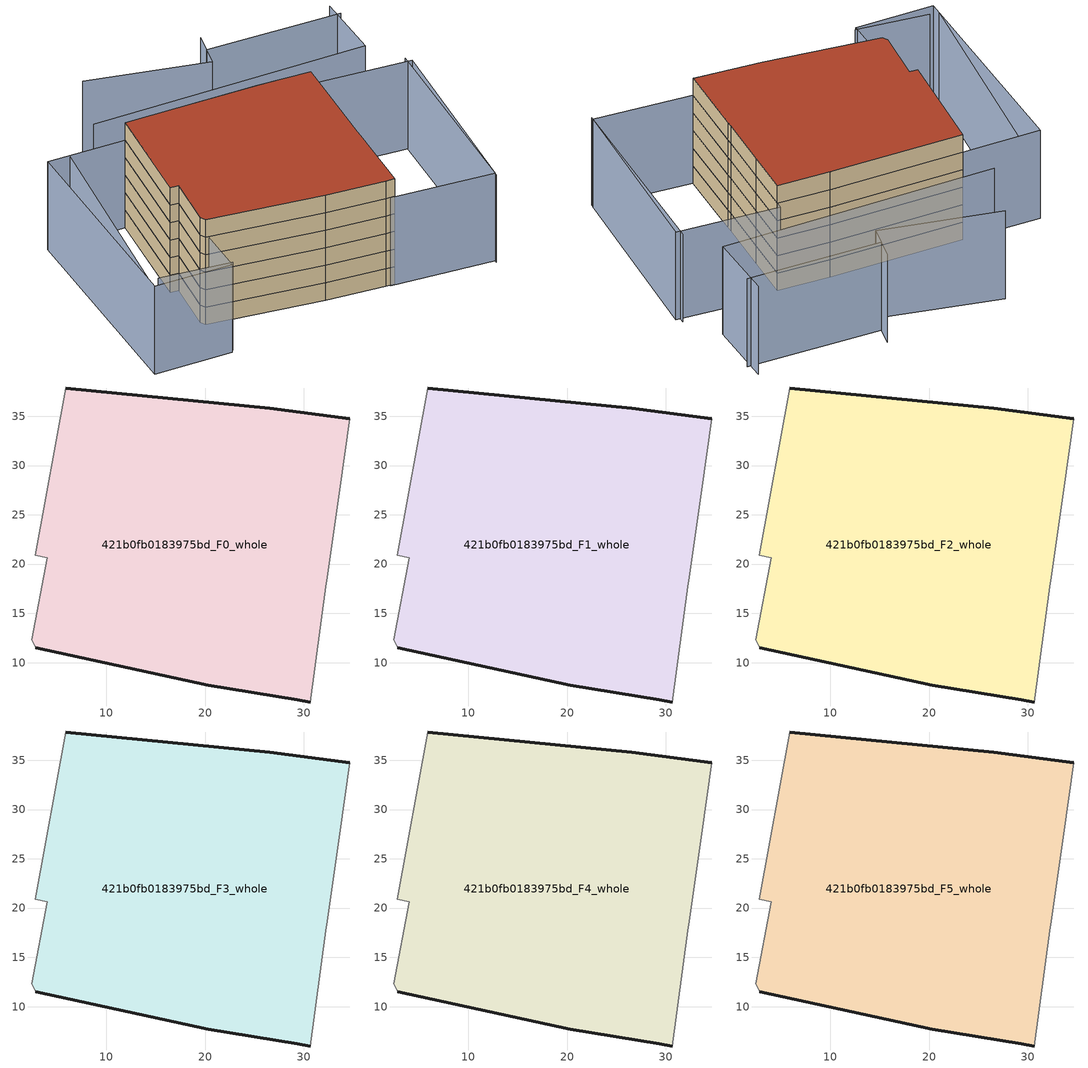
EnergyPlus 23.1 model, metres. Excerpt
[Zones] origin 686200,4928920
421b0fb0183975bd_F0_whole
 floor ground (EU_floor_Construction): 34.7,34.77 33.67,27.53 32.4,18.66 32.27,17.72 30.7,6.01 29.34,6.25 20.31,7.72 2.81,11.52 2.4,12.33 4.01,20.65 2.78,20.91 5.85,37.87 26.58,35.8 z0
 wall outside (EU_wall_Construction): 2.81,11.52 20.31,7.72 29.34,6.25 30.7,6.01 / 34.7,34.77 26.58,35.8 5.85,37.87 z0:3
 wall adiabatic (EU_wall_Construction): 30.7,6.01 32.27,17.72 32.4,18.66 33.67,27.53 34.7,34.77 / 5.85,37.87 2.78,20.91 4.01,20.65 2.4,12.33 2.81,11.52 z0:3
421b0fb0183975bd_F1_whole
 floor to 421b0fb0183975bd_F0_whole (EU_floor_Construction): 34.7,34.77 33.67,27.53 32.4,18.66 32.27,17.72 30.7,6.01 29.34,6.25 20.31,7.72 2.81,11.52 2.4,12.33 4.01,20.65 2.78,20.91 5.85,37.87 26.58,35.8 z3
 wall outside (EU_wall_Construction): 2.81,11.52 20.31,7.72 29.34,6.25 30.7,6.01 / 34.7,34.77 26.58,35.8 5.85,37.87 z3:6
 wall adiabatic (EU_wall_Construction): 30.7,6.01 32.27,17.72 32.4,18.66 33.67,27.53 34.7,34.77 / 5.85,37.87 2.78,20.91 4.01,20.65 2.4,12.33 2.81,11.52 z3:6
421b0fb0183975bd_F2_whole
 floor to 421b0fb0183975bd_F1_whole (EU_floor_Construction): 34.7,34.77 33.67,27.53 32.4,18.66 32.27,17.72 30.7,6.01 29.34,6.25 20.31,7.72 2.81,11.52 2.4,12.33 4.01,20.65 2.78,20.91 5.85,37.87 26.58,35.8 z6
 wall outside (EU_wall_Construction): 2.81,11.52 20.31,7.72 29.34,6.25 30.7,6.01 / 34.7,34.77 26.58,35.8 5.85,37.87 z6:9
 wall adiabatic (EU_wall_Construction): 30.7,6.01 32.27,17.72 32.4,18.66 33.67,27.53 34.7,34.77 / 5.85,37.87 2.78,20.91 4.01,20.65 2.4,12.33 2.81,11.52 z6:9
421b0fb0183975bd_F3_whole
 floor to 421b0fb0183975bd_F2_whole (EU_floor_Construction): 34.7,34.77 33.67,27.53 32.4,18.66 32.27,17.72 30.7,6.01 29.34,6.25 20.31,7.72 2.81,11.52 2.4,12.33 4.01,20.65 2.78,20.91 5.85,37.87 26.58,35.8 z9
 wall outside (EU_wall_Construction): 2.81,11.52 20.31,7.72 29.34,6.25 30.7,6.01 / 34.7,34.77 26.58,35.8 5.85,37.87 z9:12
 wall adiabatic (EU_wall_Construction): 30.7,6.01 32.27,17.72 32.4,18.66 33.67,27.53 34.7,34.77 / 5.85,37.87 2.78,20.91 4.01,20.65 2.4,12.33 2.81,11.52 z9:12
421b0fb0183975bd_F4_whole
 floor to 421b0fb0183975bd_F3_whole (EU_floor_Construction): 34.7,34.77 33.67,27.53 32.4,18.66 32.27,17.72 30.7,6.01 29.34,6.25 20.31,7.72 2.81,11.52 2.4,12.33 4.01,20.65 2.78,20.91 5.85,37.87 26.58,35.8 z12
 wall outside (EU_wall_Construction): 2.81,11.52 20.31,7.72 29.34,6.25 30.7,6.01 / 34.7,34.77 26.58,35.8 5.85,37.87 z12:15
 wall adiabatic (EU_wall_Construction): 30.7,6.01 32.27,17.72 32.4,18.66 33.67,27.53 34.7,34.77 / 5.85,37.87 2.78,20.91 4.01,20.65 2.4,12.33 2.81,11.52 z12:15
421b0fb0183975bd_F5_whole
 floor to 421b0fb0183975bd_F4_whole (EU_floor_Construction): 34.7,34.77 33.67,27.53 32.4,18.66 32.27,17.72 30.7,6.01 29.34,6.25 20.31,7.72 2.81,11.52 2.4,12.33 4.01,20.65 2.78,20.91 5.85,37.87 26.58,35.8 z15
 wall outside (EU_wall_Construction): 2.81,11.52 20.31,7.72 29.34,6.25 30.7,6.01 / 34.7,34.77 26.58,35.8 5.85,37.87 z15:18
 wall adiabatic (EU_wall_Construction): 30.7,6.01 32.27,17.72 32.4,18.66 33.67,27.53 34.7,34.77 / 5.85,37.87 2.78,20.91 4.01,20.65 2.4,12.33 2.81,11.52 z15:18
 roof outside (EU_roof_Construction): 30.7,6.01 32.27,17.72 32.4,18.66 33.67,27.53 34.7,34.77 26.58,35.8 5.85,37.87 2.78,20.91 4.01,20.65 2.4,12.33 2.81,11.52 20.31,7.72 29.34,6.25 z18
shading: -8.26,6.47 2.74,4.22 / -2.85,38.63 -9.52,6.75 / 45.67,2.96 50.01,34.25 / 48.16,48.36 27.38,50.71 / 47.82,50.75 46.86,39.78 / 46.86,39.78 4.16,43.54 / 28.28,53.75 26.5,47.88 / 26.5,47.88 8.43,53.34 / 5.85,37.87 2.41,3.79 / 2.41,3.79 -9.69,5.01 / -9.69,5.01 -6.25,39.09 / -6.25,39.09 5.85,37.87 / 45.74,3.43 30.02,5.98 / 30.02,5.98 34.88,35.84 / 34.88,35.84 50.59,33.29 / 50.59,33.29 45.74,3.43 z0:15
[Building]
EU S2 Campaign: North Axis=0; Terrain=City; Solar Distribution=FullExterior
[Site:Location]
Bologna: Latitude=44.5; Longitude=11.25; Time Zone=1; Elevation=37
[SizingPeriod:WeatherFileDays]
AnnualSizingPeriod: Begin Month=1; Begin Day of Month=1; End Month=12; End Day of Month=31; Day of Week for Start Day=Monday; Use Weather File Daylight Saving Period=No; Use Weather File Rain and Snow Indicators=No
[MATERIAL]
EU_InternalMass_Material: Roughness=MediumRough; Thickness=0.1; Conductivity=1; Density=1800; Specific Heat=900; Thermal Absorptance=0.9; Solar Absorptance=0.7; Visible Absorptance=0.7
[MATERIAL:NOMASS] Roughness=MediumRough; Thermal Absorptance=0.9; Solar Absorptance=0.7; Visible Absorptance=0.7
Name | Thermal Resistance
EU_wall_NoMass | 0.905828
EU_roof_NoMass | 0.37593
EU_floor_NoMass | 0.67114
[CONSTRUCTION]
EU_wall_Construction: EU_wall_NoMass
EU_roof_Construction: EU_roof_NoMass
EU_floor_Construction: EU_floor_NoMass
EU_InternalMass_Construction: EU_InternalMass_Material
[ZONE] Type=1; Multiplier=1; Ceiling Height=autocalculate; Floor Area=autocalculate; Part of Total Floor Area=Yes
Name | Volume
421b0fb0183975bd_F0_whole | 2442.72
421b0fb0183975bd_F1_whole; 421b0fb0183975bd_F2_whole; 421b0fb0183975bd_F3_whole; 421b0fb0183975bd_F4_whole; 421b0fb0183975bd_F5_whole | 2442.71
[INTERNALMASS] Construction=EU_InternalMass_Construction; Surface Area=711.075
Name | Zone or ZoneList
421b0fb0183975bd_F0_whole_EU_InternalMass | 421b0fb0183975bd_F0_whole
421b0fb0183975bd_F1_whole_EU_InternalMass | 421b0fb0183975bd_F1_whole
421b0fb0183975bd_F2_whole_EU_InternalMass | 421b0fb0183975bd_F2_whole
421b0fb0183975bd_F3_whole_EU_InternalMass | 421b0fb0183975bd_F3_whole
421b0fb0183975bd_F4_whole_EU_InternalMass | 421b0fb0183975bd_F4_whole
421b0fb0183975bd_F5_whole_EU_InternalMass | 421b0fb0183975bd_F5_whole
[OTHEREQUIPMENT] Fuel Type=Electricity; Design Level Calculation Method=Watts/Area; Power per Zone Floor Area=1; Fraction Latent=0; Fraction Radiant=0; Fraction Lost=0; Carbon Dioxide Generation Rate=0; EndUse Subcategory=EU_Step8_InternalGains
Name | Zone or ZoneList or Space or SpaceList | Schedule
EU_Step8_InternalGain_421b0fb0183975bd_F0_whole_f000 | 421b0fb0183975bd_F0_whole | EU_Step8_GainSchedule_421b0fb0183975bd_F0_whole_f000
EU_Step8_InternalGain_421b0fb0183975bd_F1_whole_f000 | 421b0fb0183975bd_F1_whole | EU_Step8_GainSchedule_421b0fb0183975bd_F1_whole_f000
EU_Step8_InternalGain_421b0fb0183975bd_F2_whole_f000 | 421b0fb0183975bd_F2_whole | EU_Step8_GainSchedule_421b0fb0183975bd_F2_whole_f000
EU_Step8_InternalGain_421b0fb0183975bd_F3_whole_f000 | 421b0fb0183975bd_F3_whole | EU_Step8_GainSchedule_421b0fb0183975bd_F3_whole_f000
EU_Step8_InternalGain_421b0fb0183975bd_F4_whole_f000 | 421b0fb0183975bd_F4_whole | EU_Step8_GainSchedule_421b0fb0183975bd_F4_whole_f000
EU_Step8_InternalGain_421b0fb0183975bd_F5_whole_f000 | 421b0fb0183975bd_F5_whole | EU_Step8_GainSchedule_421b0fb0183975bd_F5_whole_f000
[ZONEVENTILATION:DESIGNFLOWRATE] Schedule=EU_AlwaysOn; Design Flow Rate Calculation Method=AirChanges/Hour; Air Changes per Hour=0.73129; Ventilation Type=Natural; Fan Pressure Rise=0; Fan Total Efficiency=1; Constant Term Coefficient=1; Temperature Term Coefficient=0; Velocity Term Coefficient=0; Velocity Squared Term Coefficient=0; Minimum Indoor Temperature=-100; Maximum Indoor Temperature=100; Delta Temperature=-100; Minimum Outdoor Temperature=-100; Maximum Outdoor Temperature=100; Maximum Wind Speed=40
Name | Zone or ZoneList or Space or SpaceList
EU_ConstantAir_421b0fb0183975bd_F0_whole | 421b0fb0183975bd_F0_whole
EU_ConstantAir_421b0fb0183975bd_F1_whole | 421b0fb0183975bd_F1_whole
EU_ConstantAir_421b0fb0183975bd_F2_whole | 421b0fb0183975bd_F2_whole
EU_ConstantAir_421b0fb0183975bd_F3_whole | 421b0fb0183975bd_F3_whole
EU_ConstantAir_421b0fb0183975bd_F4_whole | 421b0fb0183975bd_F4_whole
EU_ConstantAir_421b0fb0183975bd_F5_whole | 421b0fb0183975bd_F5_whole
[HVACTEMPLATE:THERMOSTAT] Constant Heating Setpoint=20; Constant Cooling Setpoint=50
EU_HeatOnly_421b0fb0183975bd_F0_whole; EU_HeatOnly_421b0fb0183975bd_F1_whole; EU_HeatOnly_421b0fb0183975bd_F2_whole; EU_HeatOnly_421b0fb0183975bd_F3_whole; EU_HeatOnly_421b0fb0183975bd_F4_whole; EU_HeatOnly_421b0fb0183975bd_F5_whole
[HVACTEMPLATE:ZONE:IDEALLOADSAIRSYSTEM] System Availability Schedule=EU_AlwaysOn; Maximum Heating Supply Air Temperature=50; Minimum Cooling Supply Air Temperature=13; Maximum Heating Supply Air Humidity Ratio=0.0156; Minimum Cooling Supply Air Humidity Ratio=0.0077; Heating Limit=NoLimit; Cooling Limit=NoLimit; Heating Availability Schedule=EU_AlwaysOn; Cooling Availability Schedule=EU_CoolingOff; Dehumidification Control Type=ConstantSensibleHeatRatio; Cooling Sensible Heat Ratio=0.7; Dehumidification Setpoint=60; Humidification Control Type=None; Humidification Setpoint=30; Outdoor Air Method=None; Outdoor Air Flow Rate per Person=0.00944; Outdoor Air Flow Rate per Zone Floor Area=0; Outdoor Air Flow Rate per Zone=0; Demand Controlled Ventilation Type=None; Outdoor Air Economizer Type=NoEconomizer; Heat Recovery Type=None; Sensible Heat Recovery Effectiveness=0.7; Latent Heat Recovery Effectiveness=0.65
Name | Template Thermostat
421b0fb0183975bd_F0_whole | EU_HeatOnly_421b0fb0183975bd_F0_whole
421b0fb0183975bd_F1_whole | EU_HeatOnly_421b0fb0183975bd_F1_whole
421b0fb0183975bd_F2_whole | EU_HeatOnly_421b0fb0183975bd_F2_whole
421b0fb0183975bd_F3_whole | EU_HeatOnly_421b0fb0183975bd_F3_whole
421b0fb0183975bd_F4_whole | EU_HeatOnly_421b0fb0183975bd_F4_whole
421b0fb0183975bd_F5_whole | EU_HeatOnly_421b0fb0183975bd_F5_whole
[SIZING:ZONE] Zone Cooling Design Supply Air Temperature Input Method=SupplyAirTemperature; Zone Cooling Design Supply Air Temperature=13; Zone Heating Design Supply Air Temperature Input Method=SupplyAirTemperature; Zone Heating Design Supply Air Temperature=50; Zone Cooling Design Supply Air Humidity Ratio=0.008; Zone Heating Design Supply Air Humidity Ratio=0.008; Cooling Design Air Flow Method=DesignDay; Cooling Design Air Flow Rate=0; Cooling Minimum Air Flow per Zone Floor Area=0.000762; Cooling Minimum Air Flow=0; Cooling Minimum Air Flow Fraction=0.2; Heating Design Air Flow Method=DesignDay; Heating Design Air Flow Rate=0; Heating Maximum Air Flow per Zone Floor Area=0.002032; Heating Maximum Air Flow=0.141576; Heating Maximum Air Flow Fraction=0.3; Account for Dedicated Outdoor Air System=No; Dedicated Outdoor Air System Control Strategy=NeutralSupplyAir; Dedicated Outdoor Air Low Setpoint Temperature for Design=autosize; Dedicated Outdoor Air High Setpoint Temperature for Design=autosize; Zone Load Sizing Method=Sensible Load Only No Latent Load; Zone Latent Cooling Design Supply Air Humidity Ratio Input Method=HumidityRatioDifference; Zone Cooling Design Supply Air Humidity Ratio Difference=0.005; Zone Latent Heating Design Supply Air Humidity Ratio Input Method=HumidityRatioDifference; Zone Humidification Design Supply Air Humidity Ratio Difference=0.005
421b0fb0183975bd_F0_whole; 421b0fb0183975bd_F1_whole; 421b0fb0183975bd_F2_whole; 421b0fb0183975bd_F3_whole; 421b0fb0183975bd_F4_whole; 421b0fb0183975bd_F5_whole
[SCHEDULE:CONSTANT]
Name | Hourly Value
EU_AlwaysOn | 1
EU_CoolingOff | 0
[SCHEDULE:FILE] Column Number=1; Rows to Skip at Top=0; Number of Hours of Data=8760; Column Separator=Comma; Interpolate to Timestep=No; Minutes per Item=60; Adjust Schedule for Daylight Savings=Yes
Name | File
EU_Step8_GainSchedule_421b0fb0183975bd_F0_whole_f000 | ../../schedules/421b0fb0183975bd/421b0fb0183975bd_F0_whole_f000_gain.csv
EU_Step8_GainSchedule_421b0fb0183975bd_F1_whole_f000 | ../../schedules/421b0fb0183975bd/421b0fb0183975bd_F1_whole_f000_gain.csv
EU_Step8_GainSchedule_421b0fb0183975bd_F2_whole_f000 | ../../schedules/421b0fb0183975bd/421b0fb0183975bd_F2_whole_f000_gain.csv
EU_Step8_GainSchedule_421b0fb0183975bd_F3_whole_f000 | ../../schedules/421b0fb0183975bd/421b0fb0183975bd_F3_whole_f000_gain.csv
EU_Step8_GainSchedule_421b0fb0183975bd_F4_whole_f000 | ../../schedules/421b0fb0183975bd/421b0fb0183975bd_F4_whole_f000_gain.csv
EU_Step8_GainSchedule_421b0fb0183975bd_F5_whole_f000 | ../../schedules/421b0fb0183975bd/421b0fb0183975bd_F5_whole_f000_gain.csv
